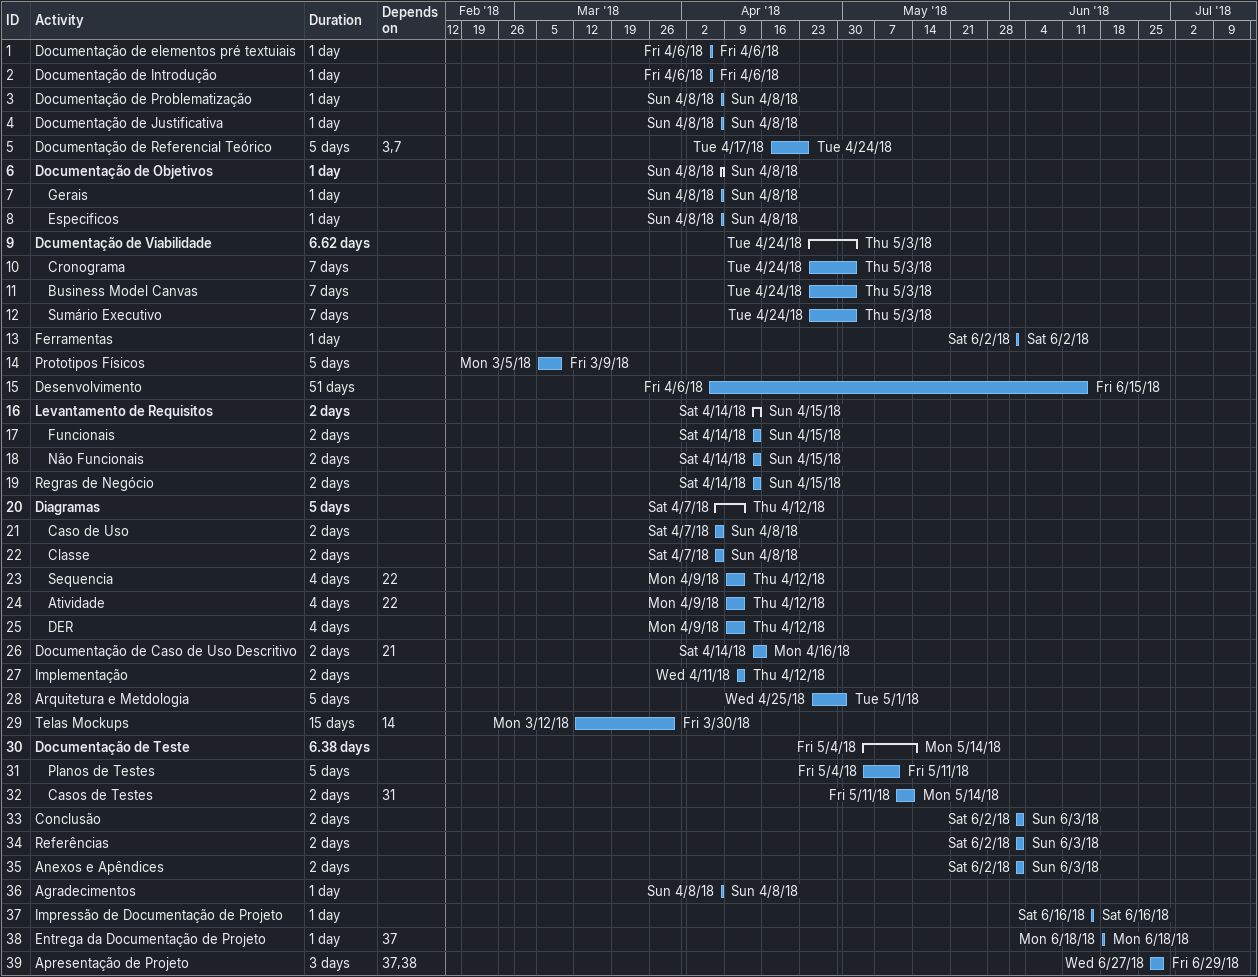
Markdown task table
| ID | Level | Task | Duration | Start | Finish | Predecessors |
|---|---|---|---|---|---|---|
| 1 | 1 | Documentação de elementos pré textuiais | 1d | 2018-04-06 | 2018-04-06 |  |
| 2 | 1 | Documentação de Introdução | 1d | 2018-04-06 | 2018-04-06 |  |
| 3 | 1 | Documentação de Problematização | 1d | 2018-04-08 | 2018-04-08 |  |
| 4 | 1 | Documentação de Justificativa | 1d | 2018-04-08 | 2018-04-08 |  |
| 5 | 1 | Documentação de Referencial Teórico | 5d | 2018-04-17 | 2018-04-24 | 3, 7 |
| 6 | 1 | **Documentação de Objetivos** | 1d | 2018-04-08 | 2018-04-08 |  |
| 7 | 2 | Gerais | 1d | 2018-04-08 | 2018-04-08 |  |
| 8 | 2 | Especificos | 1d | 2018-04-08 | 2018-04-08 |  |
| 9 | 1 | **Dcumentação de Viabilidade** | 6.62d | 2018-04-24 | 2018-05-03 |  |
| 10 | 2 | Cronograma | 7d | 2018-04-24 | 2018-05-03 |  |
| 11 | 2 | Business Model Canvas | 7d | 2018-04-24 | 2018-05-03 |  |
| 12 | 2 | Sumário Executivo | 7d | 2018-04-24 | 2018-05-03 |  |
| 13 | 1 | Ferramentas | 1d | 2018-06-02 | 2018-06-02 |  |
| 14 | 1 | Prototipos Físicos | 5d | 2018-03-05 | 2018-03-09 |  |
| 15 | 1 | Desenvolvimento | 51d | 2018-04-06 | 2018-06-15 |  |
| 16 | 1 | **Levantamento de Requisitos** | 2d | 2018-04-14 | 2018-04-15 |  |
| 17 | 2 | Funcionais | 2d | 2018-04-14 | 2018-04-15 |  |
| 18 | 2 | Não Funcionais | 2d | 2018-04-14 | 2018-04-15 |  |
| 19 | 1 | Regras de Negócio | 2d | 2018-04-14 | 2018-04-15 |  |
| 20 | 1 | **Diagramas** | 5d | 2018-04-07 | 2018-04-12 |  |
| 21 | 2 | Caso de Uso | 2d | 2018-04-07 | 2018-04-08 |  |
| 22 | 2 | Classe | 2d | 2018-04-07 | 2018-04-08 |  |
| 23 | 2 | Sequencia | 4d | 2018-04-09 | 2018-04-12 | 22 |
| 24 | 2 | Atividade | 4d | 2018-04-09 | 2018-04-12 | 22 |
| 25 | 2 | DER | 4d | 2018-04-09 | 2018-04-12 |  |
| 26 | 1 | Documentação de Caso de Uso Descritivo | 2d | 2018-04-14 | 2018-04-16 | 21 |
| 27 | 1 | Implementação | 2d | 2018-04-11 | 2018-04-12 |  |
| 28 | 1 | Arquitetura e Metdologia | 5d | 2018-04-25 | 2018-05-01 |  |
| 29 | 1 | Telas Mockups | 15d | 2018-03-12 | 2018-03-30 | 14 |
| 30 | 1 | **Documentação de Teste** | 6.38d | 2018-05-04 | 2018-05-14 |  |
| 31 | 2 | Planos de Testes | 5d | 2018-05-04 | 2018-05-11 |  |
| 32 | 2 | Casos de Testes | 2d | 2018-05-11 | 2018-05-14 | 31 |
| 33 | 1 | Conclusão | 2d | 2018-06-02 | 2018-06-03 |  |
| 34 | 1 | Referências | 2d | 2018-06-02 | 2018-06-03 |  |
| 35 | 1 | Anexos e Apêndices | 2d | 2018-06-02 | 2018-06-03 |  |
| 36 | 1 | Agradecimentos | 1d | 2018-04-08 | 2018-04-08 |  |
| 37 | 1 | Impressão de Documentação de Projeto | 1d | 2018-06-16 | 2018-06-16 |  |
| 38 | 1 | Entrega da Documentação de Projeto | 1d | 2018-06-18 | 2018-06-18 | 37 |
| 39 | 1 | Apresentação de Projeto | 3d | 2018-06-27 | 2018-06-29 | 37, 38 |
